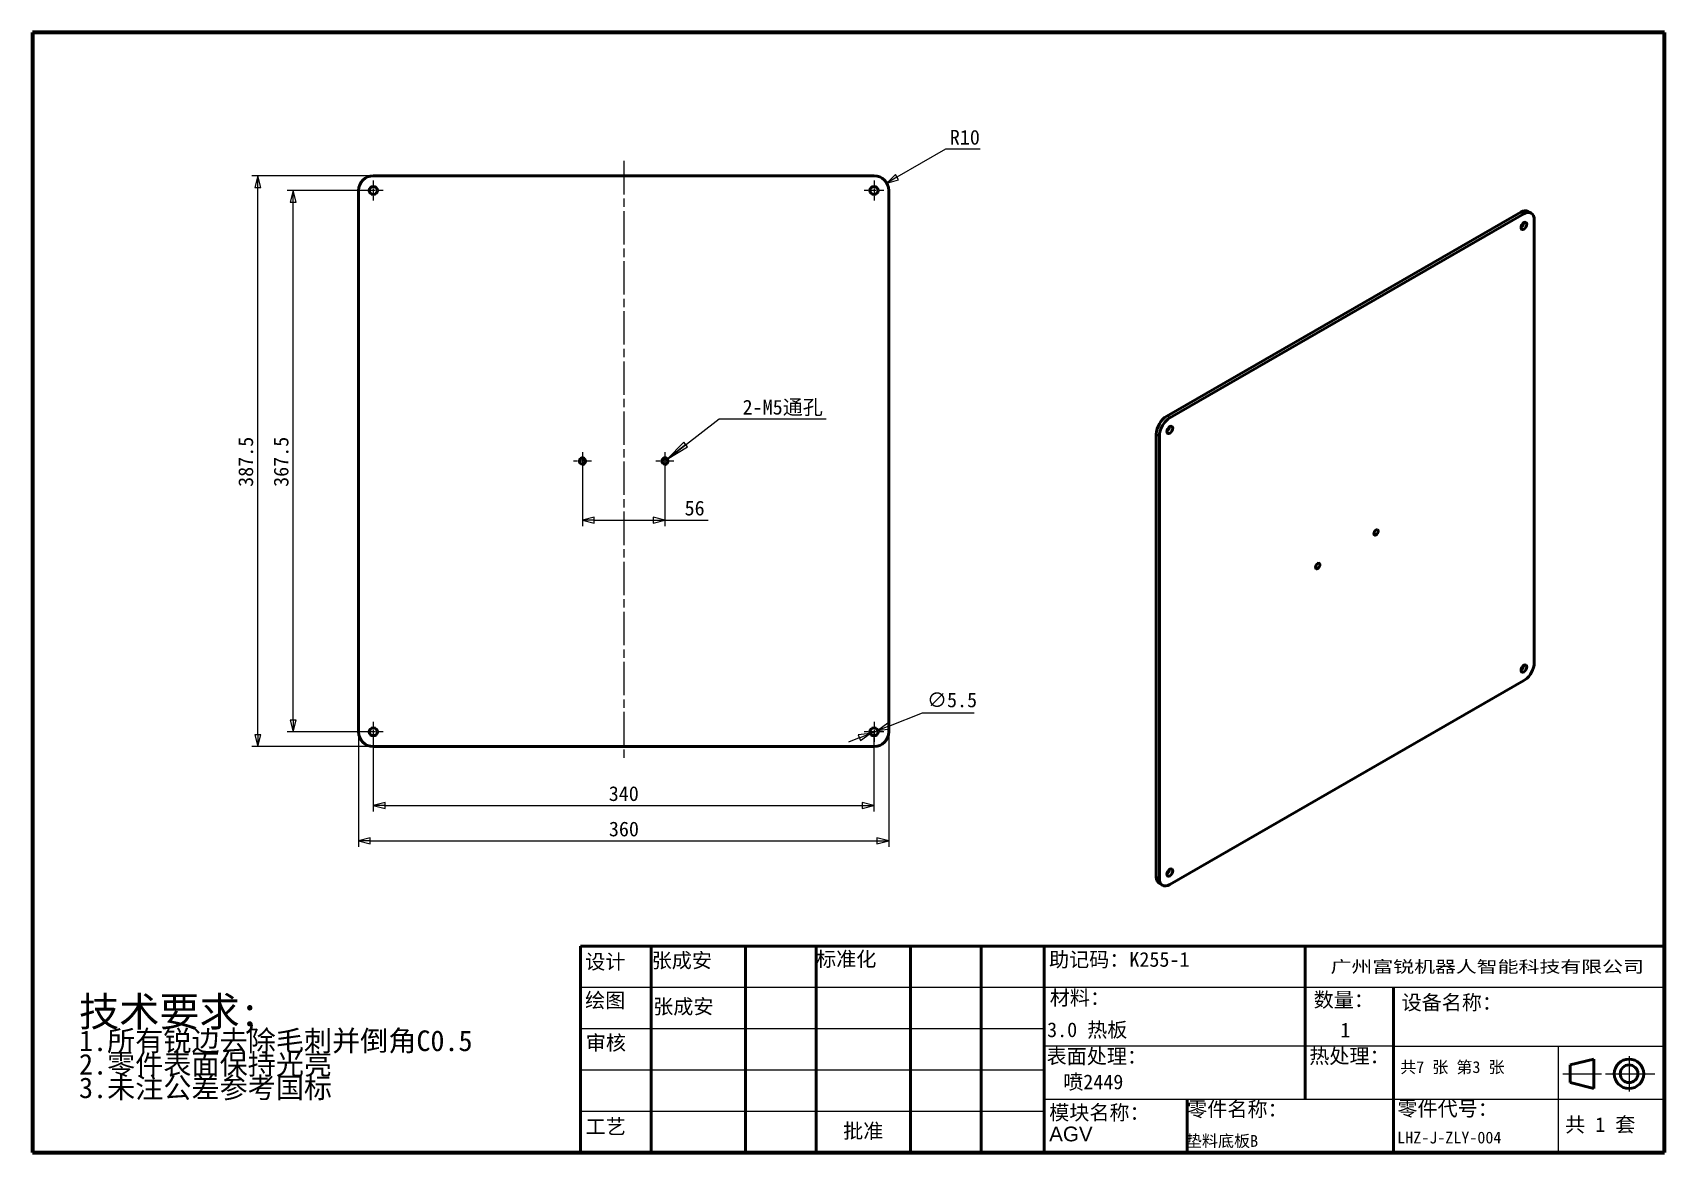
# Model space of a CAD drawing. Header units: millimetres. Extents: x 40 to 1148, y 40 to 800.
import ezdxf
from ezdxf.enums import TextEntityAlignment as Align

# ---------------------------------------------------------------- set-up
doc = ezdxf.new("R2010")
doc.units = ezdxf.units.MM
doc.header["$LTSCALE"] = 4
doc.linetypes.add('CHAIN', pattern=[0.3543, 0.2362, -0.0295, 0.0591, -0.0295])
for name, color, linetype, lineweight in [('中心标记 (ISO)', 1, 'Continuous', 25), ('中心线 (ISO)', 1, 'Continuous', 25), ('可见 (ISO)', 7, 'Continuous', 50), ('可见窄的 (ISO)', 7, 'Continuous', 35), ('图框 (ISO)', 7, 'Continuous', 70), ('尺寸 (ISO)', 5, 'Continuous', 25), ('标题 (ISO)', 7, 'Continuous', 50), ('符号 (ISO)', 7, 'Continuous', 25)]:
    doc.layers.add(name, color=color, linetype=linetype, lineweight=lineweight)
doc.styles.add('文本样式126', font='', dxfattribs={"width": 1.3})
doc.styles.add('文本样式19', font='tahoma.ttf')
doc.styles.add('文本样式91', font='')
doc.styles.add('注释文本 (ISO)', font='')
doc.styles.get('文本样式126').set_extended_font_data('FangSong')
doc.styles.get('文本样式91').set_extended_font_data('FangSong')
doc.styles.get('注释文本 (ISO)').set_extended_font_data('FangSong')
doc.dimstyles.new('默认 (GB)', dxfattribs={"dimscale": 4, "dimtxt": 2.5, "dimasz": 2, "dimexe": 1, "dimexo": 0, "dimgap": 0.75, "dimtad": 1, "dimtoh": 1, "dimrnd": 1e-08, "dimdsep": 46, "dimtxsty": '注释文本 (ISO)', "dimblk": 'Filled-2', "dimcen": 0.09, "dimdle": 10, "dimclrd": 256, "dimclre": 256, "dimclrt": 256, "dimaunit": 1, "dimadec": 3, "dimazin": 2, "dimtfac": 0.52, "dimtmove": 0, "dimatfit": 3, "dimldrblk": 'Filled-1', "dimfxl": 0, "dimtolj": 1, "dimlwd": -1, "dimlwe": -1, "dimarcsym": 0})
doc.dimstyles.new('默认 (GB)$7', dxfattribs={"dimscale": 4, "dimtxt": 2.5, "dimasz": 4, "dimexe": 1, "dimexo": 0, "dimgap": 0.75, "dimtad": 1, "dimtoh": 1, "dimrnd": 1e-08, "dimdsep": 46, "dimtxsty": '注释文本 (ISO)', "dimblk": 'Filled-2', "dimcen": 0.09, "dimdle": 10, "dimclrd": 256, "dimclre": 256, "dimclrt": 256, "dimaunit": 1, "dimadec": 3, "dimazin": 2, "dimtfac": 0.52, "dimtmove": 0, "dimatfit": 3, "dimldrblk": 'Filled-1', "dimfxl": 0, "dimtolj": 1, "dimlwd": -1, "dimlwe": -1, "dimarcsym": 0})

# ---------------------------------------------------------------- blocks, each defined once
blk = doc.blocks.new('图框 A3-A4')
at = {"layer": '图框 (ISO)'}
for p, q in [((287, 200), (10, 200)), ((10, 200), (10, 10)), ((287, 10), (287, 200)), ((10, 10), (287, 10))]:
    blk.add_line(p, q, dxfattribs=at)
blk = doc.blocks.new('标题栏 GB1')
at = {"layer": '标题 (ISO)'}
for p, q in [((194.57, 65.23), (194.57, 72.23)), ((194.57, 72.23), (378.57, 72.23)), ((206.57, 65.23), (206.57, 72.23)), ((222.57, 65.23), (222.57, 72.23)), ((234.57, 65.23), (234.57, 72.23)), ((250.57, 65.23), (250.57, 72.23)), ((262.57, 65.23), (262.57, 72.23)), ((273.31, 65.23), (273.31, 72.23)), ((317.57, 65.23), (317.57, 72.23)), ((378.57, 72.23), (378.57, 65.23)), ((194.57, 37.23), (194.57, 65.23)), ((206.57, 37.23), (206.57, 65.23)), ((222.57, 44.23), (222.57, 65.23)), ((234.57, 37.23), (234.57, 65.23)), ((250.57, 37.23), (250.57, 65.23)), ((262.57, 37.23), (262.57, 65.23)), ((273.31, 65.23), (273.31, 37.23)), ((317.57, 55.23), (317.57, 65.23)), ((378.57, 65.23), (378.57, 37.23)), ((317.57, 55.23), (317.57, 46.23)), ((366.57, 53.06), (362.57, 52.06)), ((366.57, 48.06), (366.57, 53.06)), ((362.57, 52.06), (362.57, 49.06)), ((362.57, 49.06), (366.57, 48.06)), ((297.57, 46.23), (297.57, 37.23)), ((222.57, 44.23), (222.57, 37.23)), ((378.57, 37.23), (194.57, 37.23))]:
    blk.add_line(p, q, dxfattribs=at)
at = {"layer": '标题 (ISO)', "lineweight": 25}
for p, q in [((194.57, 65.23), (273.31, 65.23)), ((273.31, 65.23), (378.57, 65.23)), ((194.57, 58.23), (273.31, 58.23)), ((332.57, 55.23), (273.31, 55.23)), ((332.57, 55.23), (378.57, 55.23)), ((360.57, 55.23), (360.57, 46.23)), ((372.58, 53.56), (372.58, 47.56)), ((194.57, 51.23), (273.31, 51.23)), ((361.32, 50.56), (367.88, 50.56)), ((368.55, 50.56), (370.07, 50.56)), ((370.07, 50.56), (376.97, 50.56)), ((273.31, 46.23), (378.57, 46.23)), ((360.57, 46.23), (360.57, 37.23)), ((194.57, 44.23), (273.31, 44.23))]:
    blk.add_line(p, q, dxfattribs=at)
at = {"layer": '标题 (ISO)', "lineweight": 50}
blk.add_line((332.57, 65.23), (332.57, 37.23), dxfattribs=at)
at = {"layer": '标题 (ISO)'}
for radius in [2.5, 1.5]:
    blk.add_circle((372.57, 50.56), radius, dxfattribs=at)
at = {"layer": '标题 (ISO)', "style": '文本样式126', "width": 1.3}
blk.add_text('广州富锐机器人智能科技有限公司', height=2, dxfattribs=at).set_placement((348.5, 68.73), align=Align.MIDDLE_CENTER)
at = {"layer": '标题 (ISO)', "char_height": 2.5, "style": '注释文本 (ISO)'}
for s, insert, attachment_point in [('\\f仿宋|b0|i0;设计', (195.38, 70.83), 1), ('张成安', (206.66, 71.05), 1), ('\\f仿宋|b0|i0;标准化', (234.57, 71.28), 1), ('助记码：K255-1', (274.11, 71.21), 1), ('\\f仿宋|b0|i0;绘图', (195.35, 64.28), 1), ('\\f仿宋|b0|i0;材料：', (274.24, 64.72), 1), ('\\f仿宋|b0|i0;数量：', (319.04, 64.37), 1), ('张成安', (206.92, 63.22), 1), ('\\f仿宋|b0|i0;审核', (195.48, 57.07), 1), ('\\f仿宋|b0|i0;热处理：', (318.29, 54.82), 1), ('\\f仿宋|b0|i0;零件名称：', (297.57, 45.8), 1), ('\\f仿宋|b0|i0;零件代号：', (333.25, 45.9), 1), ('\\f仿宋|b0|i0;批准', (242.57, 40.73), 5)]:
    blk.add_mtext(s, dxfattribs=dict(at, insert=insert, attachment_point=attachment_point))
at = {"layer": '标题 (ISO)', "char_height": 2.5, "attachment_point": 1, "style": '注释文本 (ISO)'}
for s, insert, line_spacing_factor in [('设备名称：\\P', (333.96, 63.91), 0.856364), ('模块名称：\\P\\fArial|b0|i0;\\H2.5000;AGV', (274.14, 45.23), 0.872369)]:
    blk.add_mtext(s, dxfattribs=dict(at, insert=insert, line_spacing_factor=line_spacing_factor))
at = {"layer": '标题 (ISO)', "attachment_point": 1, "style": '注释文本 (ISO)'}
for s, insert, char_height, width in [('\\f仿宋|b0|i0;表面处理：', (273.7, 54.78), 2.5, 18.7135), ('\\f仿宋|b0|i0;\\H2.0000;共7 张 第3 张', (333.72, 52.69), 2, 27.2374), ('\\f仿宋|b0|i0;工艺', (195.45, 42.85), 2.5, 7.4854), ('  共 1 套', (358.32, 43.18), 2.5, 17.7919)]:
    blk.add_mtext(s, dxfattribs=dict(at, insert=insert, char_height=char_height, width=width))
at = {"layer": '标题 (ISO)'}
for tag, p, height, style in [('材料_001', (273.79, 56.78), 2.5, '注释文本 (ISO)'), ('零件代号_001', (297.33, 38.16), 2, '文本样式91'), ('描述_001', (333.22, 38.74), 2, '文本样式91')]:
    blk.add_attdef(tag, p, '', height=height, dxfattribs=dict(at, style=style))
at = {"layer": '标题 (ISO)', "style": '文本样式91'}
blk.add_attdef('热处理', text='', height=2, dxfattribs=at).set_placement((318.2, 50.63), align=Align.TOP_LEFT)
at = {"layer": '标题 (ISO)', "style": '文本样式19'}
for tag, p in [('工程核准人', (256.57, 40.73)), ('工程批准日期', (267.94, 40.73))]:
    blk.add_attdef(tag, text='', height=1, dxfattribs=at).set_placement(p, align=Align.MIDDLE_CENTER)
blk = doc.blocks.new('Filled-2')
at = {"color": 0}
for p, q in [((0, 0), (-1, 0.25)), ((-1, 0.25), (-1, -0.25)), ((-1, 0), (0, 0)), ((-1, -0.25), (0, 0))]:
    blk.add_line(p, q, dxfattribs=at)
at = {"color": 0, "flags": 128}
blk.add_lwpolyline([(-1, -0.25), (0, 0)], dxfattribs=at)
at = {"color": 0}
blk.add_solid([(-1, -0.25), (0, 0), (-1, 0.25), (-1, -0.25)], dxfattribs=at)
blk = doc.blocks.new('*D8')
at = {"layer": 'Defpoints', "color": 0}
for p in [(261.3, 325.4), (621.3, 325.4), (621.3, 251.4)]:
    blk.add_point(p, dxfattribs=at)
at = {"layer": '尺寸 (ISO)'}
for p, q in [((261.3, 325.4), (261.3, 247.4)), ((621.3, 325.4), (621.3, 247.4)), ((269.3, 251.4), (613.3, 251.4))]:
    blk.add_line(p, q, dxfattribs=at)
at = {"layer": '尺寸 (ISO)', "xscale": 8, "yscale": 8, "zscale": 8, "rotation": 180}
blk.add_blockref('Filled-2', (261.3, 251.4), dxfattribs=at)
at = {"layer": '尺寸 (ISO)', "xscale": 8, "yscale": 8, "zscale": 8}
blk.add_blockref('Filled-2', (621.3, 251.4), dxfattribs=at)
at = {"layer": '尺寸 (ISO)', "insert": (431.3, 264.5), "char_height": 10, "attachment_point": 1, "style": '注释文本 (ISO)'}
blk.add_mtext('\\A1;360', dxfattribs=at)
blk = doc.blocks.new('Filled-1')
at = {"color": 0}
for p, q in [((0, 0), (-1, 0.125)), ((-1, 0.125), (-1, -0.125)), ((-1, 0), (0, 0)), ((-1, -0.125), (0, 0))]:
    blk.add_line(p, q, dxfattribs=at)
at = {"color": 0, "flags": 128}
blk.add_lwpolyline([(-1, -0.125), (0, 0)], dxfattribs=at)
at = {"color": 0}
blk.add_solid([(-1, -0.125), (0, 0), (-1, 0.125), (-1, -0.125)], dxfattribs=at)
blk = doc.blocks.new('*D9')
at = {"layer": 'Defpoints', "color": 0}
for p in [(192.9, 702.9), (271.3, 702.9), (271.3, 315.4)]:
    blk.add_point(p, dxfattribs=at)
at = {"layer": '尺寸 (ISO)'}
for p, q in [((271.3, 702.9), (188.9, 702.9)), ((192.9, 323.4), (192.9, 694.9)), ((271.3, 315.4), (188.9, 315.4))]:
    blk.add_line(p, q, dxfattribs=at)
at = {"layer": '尺寸 (ISO)', "xscale": 8, "yscale": 8, "zscale": 8}
for p, rotation in [((192.9, 702.9), 90), ((192.9, 315.4), 270)]:
    blk.add_blockref('Filled-2', p, dxfattribs=dict(at, rotation=rotation))
at = {"layer": '尺寸 (ISO)', "insert": (179.7, 491.7), "char_height": 10, "attachment_point": 1, "rotation": 90, "style": '注释文本 (ISO)'}
blk.add_mtext('\\A1;387.5', dxfattribs=at)
blk = doc.blocks.new('*D10')
at = {"layer": 'Defpoints', "color": 0}
for p in [(271.3, 325.4), (611.3, 325.4), (611.3, 275.4)]:
    blk.add_point(p, dxfattribs=at)
at = {"layer": '尺寸 (ISO)'}
for p, q in [((271.3, 325.4), (271.3, 271.4)), ((611.3, 325.4), (611.3, 271.4)), ((279.3, 275.4), (603.3, 275.4))]:
    blk.add_line(p, q, dxfattribs=at)
at = {"layer": '尺寸 (ISO)', "xscale": 8, "yscale": 8, "zscale": 8, "rotation": 180}
blk.add_blockref('Filled-2', (271.3, 275.4), dxfattribs=at)
at = {"layer": '尺寸 (ISO)', "xscale": 8, "yscale": 8, "zscale": 8}
blk.add_blockref('Filled-2', (611.3, 275.4), dxfattribs=at)
at = {"layer": '尺寸 (ISO)', "insert": (431.2, 288.5), "char_height": 10, "attachment_point": 1, "style": '注释文本 (ISO)'}
blk.add_mtext('\\A1;340', dxfattribs=at)
blk = doc.blocks.new('*D11')
at = {"layer": 'Defpoints', "color": 0}
for p in [(216.9, 692.9), (271.3, 692.9), (271.3, 325.4)]:
    blk.add_point(p, dxfattribs=at)
at = {"layer": '尺寸 (ISO)'}
for p, q in [((271.3, 692.9), (212.9, 692.9)), ((216.9, 333.4), (216.9, 684.9)), ((271.3, 325.4), (212.9, 325.4))]:
    blk.add_line(p, q, dxfattribs=at)
at = {"layer": '尺寸 (ISO)', "xscale": 8, "yscale": 8, "zscale": 8}
for p, rotation in [((216.9, 692.9), 90), ((216.9, 325.4), 270)]:
    blk.add_blockref('Filled-2', p, dxfattribs=dict(at, rotation=rotation))
at = {"layer": '尺寸 (ISO)', "insert": (203.7, 491.7), "char_height": 10, "attachment_point": 1, "rotation": 90, "style": '注释文本 (ISO)'}
blk.add_mtext('\\A1;367.5', dxfattribs=at)
blk = doc.blocks.new('*D12')
at = {"layer": 'Defpoints', "color": 0}
for p in [(611.3, 692.9), (620, 697.9)]:
    blk.add_point(p, dxfattribs=at)
at = {"layer": '尺寸 (ISO)'}
for p, q in [((659.8, 720.8), (626.9, 701.9)), ((683.5, 720.8), (659.8, 720.8))]:
    blk.add_line(p, q, dxfattribs=at)
at = {"layer": '尺寸 (ISO)', "xscale": 8, "yscale": 8, "zscale": 8, "rotation": 209.9999999999912}
blk.add_blockref('Filled-2', (620, 697.9), dxfattribs=at)
at = {"layer": '尺寸 (ISO)', "insert": (662.8, 734), "char_height": 10, "attachment_point": 1, "style": '注释文本 (ISO)'}
blk.add_mtext('\\A1;R10', dxfattribs=at)
blk = doc.blocks.new('*D13')
at = {"layer": 'Defpoints', "color": 0}
for p in [(608.8, 324.4), (613.9, 326.4)]:
    blk.add_point(p, dxfattribs=at)
at = {"layer": '尺寸 (ISO)'}
for p, q in [((621.3, 329.3), (644.3, 338.4)), ((644.3, 338.4), (679.4, 338.4)), ((601.3, 321.4), (593.9, 318.5)), ((608.8, 324.4), (613.9, 326.4))]:
    blk.add_line(p, q, dxfattribs=at)
at = {"layer": '尺寸 (ISO)', "xscale": 8, "yscale": 8, "zscale": 8}
for p, rotation in [((608.8, 324.4), 21.55899466941274), ((613.9, 326.4), 201.5589946694127)]:
    blk.add_blockref('Filled-2', p, dxfattribs=dict(at, rotation=rotation))
at = {"layer": '尺寸 (ISO)', "insert": (647.3, 352.1), "char_height": 10, "attachment_point": 1, "style": '注释文本 (ISO)'}
blk.add_mtext('\\A1;∅5.5', dxfattribs=at)
blk = doc.blocks.new('*D14')
at = {"layer": 'Defpoints', "color": 0}
for p in [(413.3, 509.1), (469.3, 509.1), (413.3, 469.1)]:
    blk.add_point(p, dxfattribs=at)
at = {"layer": '尺寸 (ISO)'}
for p, q in [((413.3, 509.1), (413.3, 465.1)), ((469.3, 509.1), (469.3, 465.1)), ((421.3, 469.1), (461.3, 469.1)), ((469.3, 469.1), (498.7, 469.1))]:
    blk.add_line(p, q, dxfattribs=at)
at = {"layer": '尺寸 (ISO)', "xscale": 8, "yscale": 8, "zscale": 8, "rotation": 180}
blk.add_blockref('Filled-2', (413.3, 469.1), dxfattribs=at)
at = {"layer": '尺寸 (ISO)', "xscale": 8, "yscale": 8, "zscale": 8}
blk.add_blockref('Filled-2', (469.3, 469.1), dxfattribs=at)
at = {"layer": '尺寸 (ISO)', "insert": (482.7, 482.3), "char_height": 10, "attachment_point": 1, "style": '注释文本 (ISO)'}
blk.add_mtext('\\A1;56', dxfattribs=at)
blk = doc.blocks.new('加工')
at = {"layer": '符号 (ISO)', "insert": (-36.68, 11.05), "char_height": 2.5, "width": 80.4946, "attachment_point": 1, "line_spacing_factor": 0.683636, "style": '注释文本 (ISO)'}
blk.add_mtext('{\\H2x;技术要求;\\P\\H0.7x;1.所有锐边去除毛刺并倒角C0.5\\H2.125x; \\H0.47059x;\\P2.零件表面保持光亮\\H1.8404x; \\H0.54337x;\\P3.未注公差参考国标\\H1.8095x; }', dxfattribs=at)

msp = doc.modelspace()

# ---------------------------------------------------------------- linework, layer by layer
at = {"layer": '中心标记 (ISO)', "linetype": 'CHAIN', "ltscale": 3.750225}
for p, q in [((271.3415, 699.6398), (271.3415, 686.1398)), ((611.3415, 699.6398), (611.3415, 686.1398)), ((278.0915, 692.8898), (264.5915, 692.8898)), ((618.0915, 692.8898), (604.5915, 692.8898)), ((278.0915, 325.3898), (264.5915, 325.3898)), ((271.3415, 332.1398), (271.3415, 318.6398)), ((618.0915, 325.3898), (604.5915, 325.3898)), ((611.3415, 332.1398), (611.3415, 318.6398))]:
    msp.add_line(p, q, dxfattribs=at)
at = {"layer": '中心标记 (ISO)', "linetype": 'CHAIN', "ltscale": 3.370748}
for p, q in [((413.3415, 515.2068), (413.3415, 503.0728)), ((469.3415, 515.2068), (469.3415, 503.0728)), ((419.4085, 509.1398), (407.2745, 509.1398)), ((475.4085, 509.1398), (463.2745, 509.1398))]:
    msp.add_line(p, q, dxfattribs=at)
at = {"layer": '中心线 (ISO)', "linetype": 'CHAIN', "ltscale": 23.990969}
msp.add_line((441.3415, 712.8898), (441.3415, 305.3898), dxfattribs=at)
at = {"layer": '可见 (ISO)'}
for p, q in [((611.3415, 702.8898), (271.3415, 702.8898)), ((261.3415, 692.8898), (261.3415, 325.3898)), ((621.3415, 325.3898), (621.3415, 692.8898)), ((810.0814, 539.7555), (1050.4977, 678.202)), ((1052.619, 676.9804), (812.2027, 538.5339)), ((1055.4881, 678.6924), (1057.6094, 677.4708)), ((1059.6901, 372.4284), (1059.6901, 672.8769)), ((803.0104, 227.0595), (803.0104, 527.5081)), ((805.1317, 526.2865), (805.1317, 225.8379)), ((812.2027, 221.7344), (1052.619, 360.1809)), ((271.3415, 315.3898), (611.3415, 315.3898)), ((805.0911, 222.4656), (807.2124, 221.244))]:
    msp.add_line(p, q, dxfattribs=at)
for centre, radius in [((271.3415, 692.8898), 2.75), ((611.3415, 692.8898), 2.75), ((413.3415, 509.1398), 2.067), ((469.3415, 509.1398), 2.067), ((271.3415, 325.3898), 2.75), ((611.3415, 325.3898), 2.75)]:
    msp.add_circle(centre, radius, dxfattribs=at)
for centre, start, end in [((271.3415, 692.8898), 90, 180), ((611.3415, 692.8898), 0, 90), ((271.3415, 325.3898), 180, 270), ((611.3415, 325.3898), 270, 0)]:
    msp.add_arc(centre, 10, start, end, dxfattribs=at)
for centre, major_axis, start_param, end_param in [((1050.4977, 670.0266), (4.9903, 8.6658), 0, 0.783464455), ((1052.619, 668.805), (4.9903, 8.6658), 5.495853435, 7.066649762), ((1050.4977, 670.0266), (1.3723, 2.3831), 4.020280053, 5.404497907), ((810.0814, 531.58), (-4.9903, -8.6658), 3.925057109, 5.495853435), ((812.2027, 530.3584), (4.9903, 8.6658), 0.783464455, 2.354260782), ((810.0814, 531.58), (1.3723, 2.3831), 4.020280053, 5.404497907), ((1050.4977, 369.578), (1.3723, 2.3831), 4.020280053, 5.404497907), ((1052.619, 368.3564), (-4.9903, -8.6658), 0.783464455, 2.354260782), ((810.0814, 231.1314), (-4.9903, -8.6658), 5.495853435, 6.283185307), ((812.2027, 229.9099), (-4.9903, -8.6658), 5.495853435, 7.066649762), ((810.0814, 231.1314), (1.3723, 2.3831), 4.020280053, 5.404497907)]:
    msp.add_ellipse(centre, major_axis=major_axis, ratio=0.578093116, start_param=start_param, end_param=end_param, dxfattribs=at)
for centre, major_axis in [((1052.619, 668.805), (1.3723, 2.3831)), ((812.2027, 530.3584), (1.3723, 2.3831)), ((952.2099, 460.7589), (1.0315, 1.7912)), ((912.6119, 437.9559), (1.0315, 1.7912)), ((1052.619, 368.3564), (1.3723, 2.3831)), ((812.2027, 229.9099), (1.3723, 2.3831))]:
    msp.add_ellipse(centre, major_axis=major_axis, ratio=0.578093116, dxfattribs=at)
at = {"layer": '可见窄的 (ISO)'}
for p, q in [((1050.4977, 678.202), (1052.619, 676.9804)), ((812.2027, 538.5339), (810.0814, 539.7555)), ((803.0104, 527.5081), (805.1317, 526.2865)), ((805.1317, 225.8379), (803.0104, 227.0595))]:
    msp.add_line(p, q, dxfattribs=at)
for centre in [(413.3415, 509.1398), (469.3415, 509.1398)]:
    msp.add_arc(centre, 2.5, 280, 190, dxfattribs=at)

# ---------------------------------------------------------------- block references
at = {"xscale": 4, "yscale": 4, "zscale": 4}
for name, p in [('图框 A3-A4', (0, 0)), ('加工', (218.2252, 101.3386))]:
    msp.add_blockref(name, p, dxfattribs=at)
msp.add_blockref('标题栏 GB1', (-366.2846, -108.9008), dxfattribs=at).add_auto_attribs({'零件代号_001': '垫料底板B', '描述_001': 'LHZ-J-ZLY-004', '材料_001': '3.0 热板'})

# ---------------------------------------------------------------- texts
at = {"layer": '符号 (ISO)', "insert": (522.0856, 550.7951), "char_height": 10, "width": 60.481872, "attachment_point": 1, "line_spacing_factor": 0.4375, "style": '注释文本 (ISO)'}
msp.add_mtext('{2-M5通孔}', dxfattribs=at)
at = {"layer": '符号 (ISO)', "insert": (928, 128), "char_height": 10, "attachment_point": 1, "style": '注释文本 (ISO)'}
msp.add_mtext('{1}', dxfattribs=at)
at = {"layer": '符号 (ISO)', "insert": (739.7662, 92.8242), "char_height": 10, "width": 44.912281, "attachment_point": 1, "style": '注释文本 (ISO)'}
msp.add_mtext('{喷2449}', dxfattribs=at)

# ---------------------------------------------------------------- dimensions: what is measured, and where the dimension line sits
at = {"layer": '尺寸 (ISO)'}
dim = msp.add_radius_dim(center=(611.3415, 692.8898), mpoint=(620.0017, 697.8898), dimstyle='默认 (GB)', override={"dimtih": 1, "dimdec": 2, "dimcen": 0, "dimtp": 0, "dimtm": 0, "dimtdec": 2, "dimtofl": 0}, dxfattribs=at)
dim.commit()
dim.dimension.update_dxf_attribs({"geometry": '*D12', "text_midpoint": (673.1302, 720.8435), "dimtype": 164})
for base, p1, p2, angle, override, picture, middle in [((192.8877, 702.8898), (271.3415, 315.3898), (271.3415, 702.8898), 270, {"dimtoh": 0, "dimdec": 2, "dimtp": 0, "dimtm": 0, "dimtdec": 2, "dimtofl": 0, "dimatfit": 1}, '*D9', (192.8877, 509.0598)), ((216.8877, 692.8898), (271.3415, 325.3898), (271.3415, 692.8898), 90, {"dimtoh": 0, "dimdec": 2, "dimtp": 0, "dimtm": 0, "dimtdec": 2, "dimtofl": 0, "dimatfit": 1}, '*D11', (216.8877, 509.0998)), ((413.3415, 469.1398), (469.3415, 509.1398), (413.3415, 509.1398), 180, {"dimtoh": 0, "dimdec": 2, "dimtp": 0, "dimtm": 0, "dimtdec": 2, "dimtofl": 0, "dimatfit": 2}, '*D14', (489.1997, 469.1398)), ((621.3415, 251.3898), (261.3415, 325.3898), (621.3415, 325.3898), 180, {"dimtoh": 0, "dimdec": 2, "dimtp": 0, "dimtm": 0, "dimtdec": 2, "dimtofl": 0, "dimatfit": 1}, '*D8', (441.4215, 251.3898)), ((611.3415, 275.3898), (271.3415, 325.3898), (611.3415, 325.3898), 180, {"dimtoh": 0, "dimdec": 2, "dimtp": 0, "dimtm": 0, "dimtdec": 2, "dimtofl": 0, "dimatfit": 1}, '*D10', (441.3815, 275.3898))]:
    dim = msp.add_linear_dim(base=base, p1=p1, p2=p2, angle=angle, dimstyle='默认 (GB)', override=override, dxfattribs=at)
    dim.commit()
    dim.dimension.update_dxf_attribs({"geometry": picture, "text_midpoint": middle, "dimtype": 160})
dim = msp.add_diameter_dim_2p(p1=(608.7839, 324.3793), p2=(613.8991, 326.4003), dimstyle='默认 (GB)', override={"dimtih": 1, "dimdec": 2, "dimlfac": 1, "dimtp": 0, "dimtm": 0, "dimtdec": 2, "dimatfit": 2}, dxfattribs=at)
dim.commit()
dim.dimension.update_dxf_attribs({"geometry": '*D13', "text_midpoint": (663.3251, 338.4103), "dimtype": 163})

# ---------------------------------------------------------------- leaders
at = {"layer": '符号 (ISO)', "annotation_type": 0, "has_hookline": 1, "hookline_direction": 0, "text_width": 56.7429}
msp.add_leader([(470.8031, 510.6014), (506.0856, 537.8914), (522.0856, 537.8914)], dimstyle='默认 (GB)$7', override={"dimgap": 0, "dimtad": 1}, dxfattribs=at)

doc.saveas('drawing.dxf')
